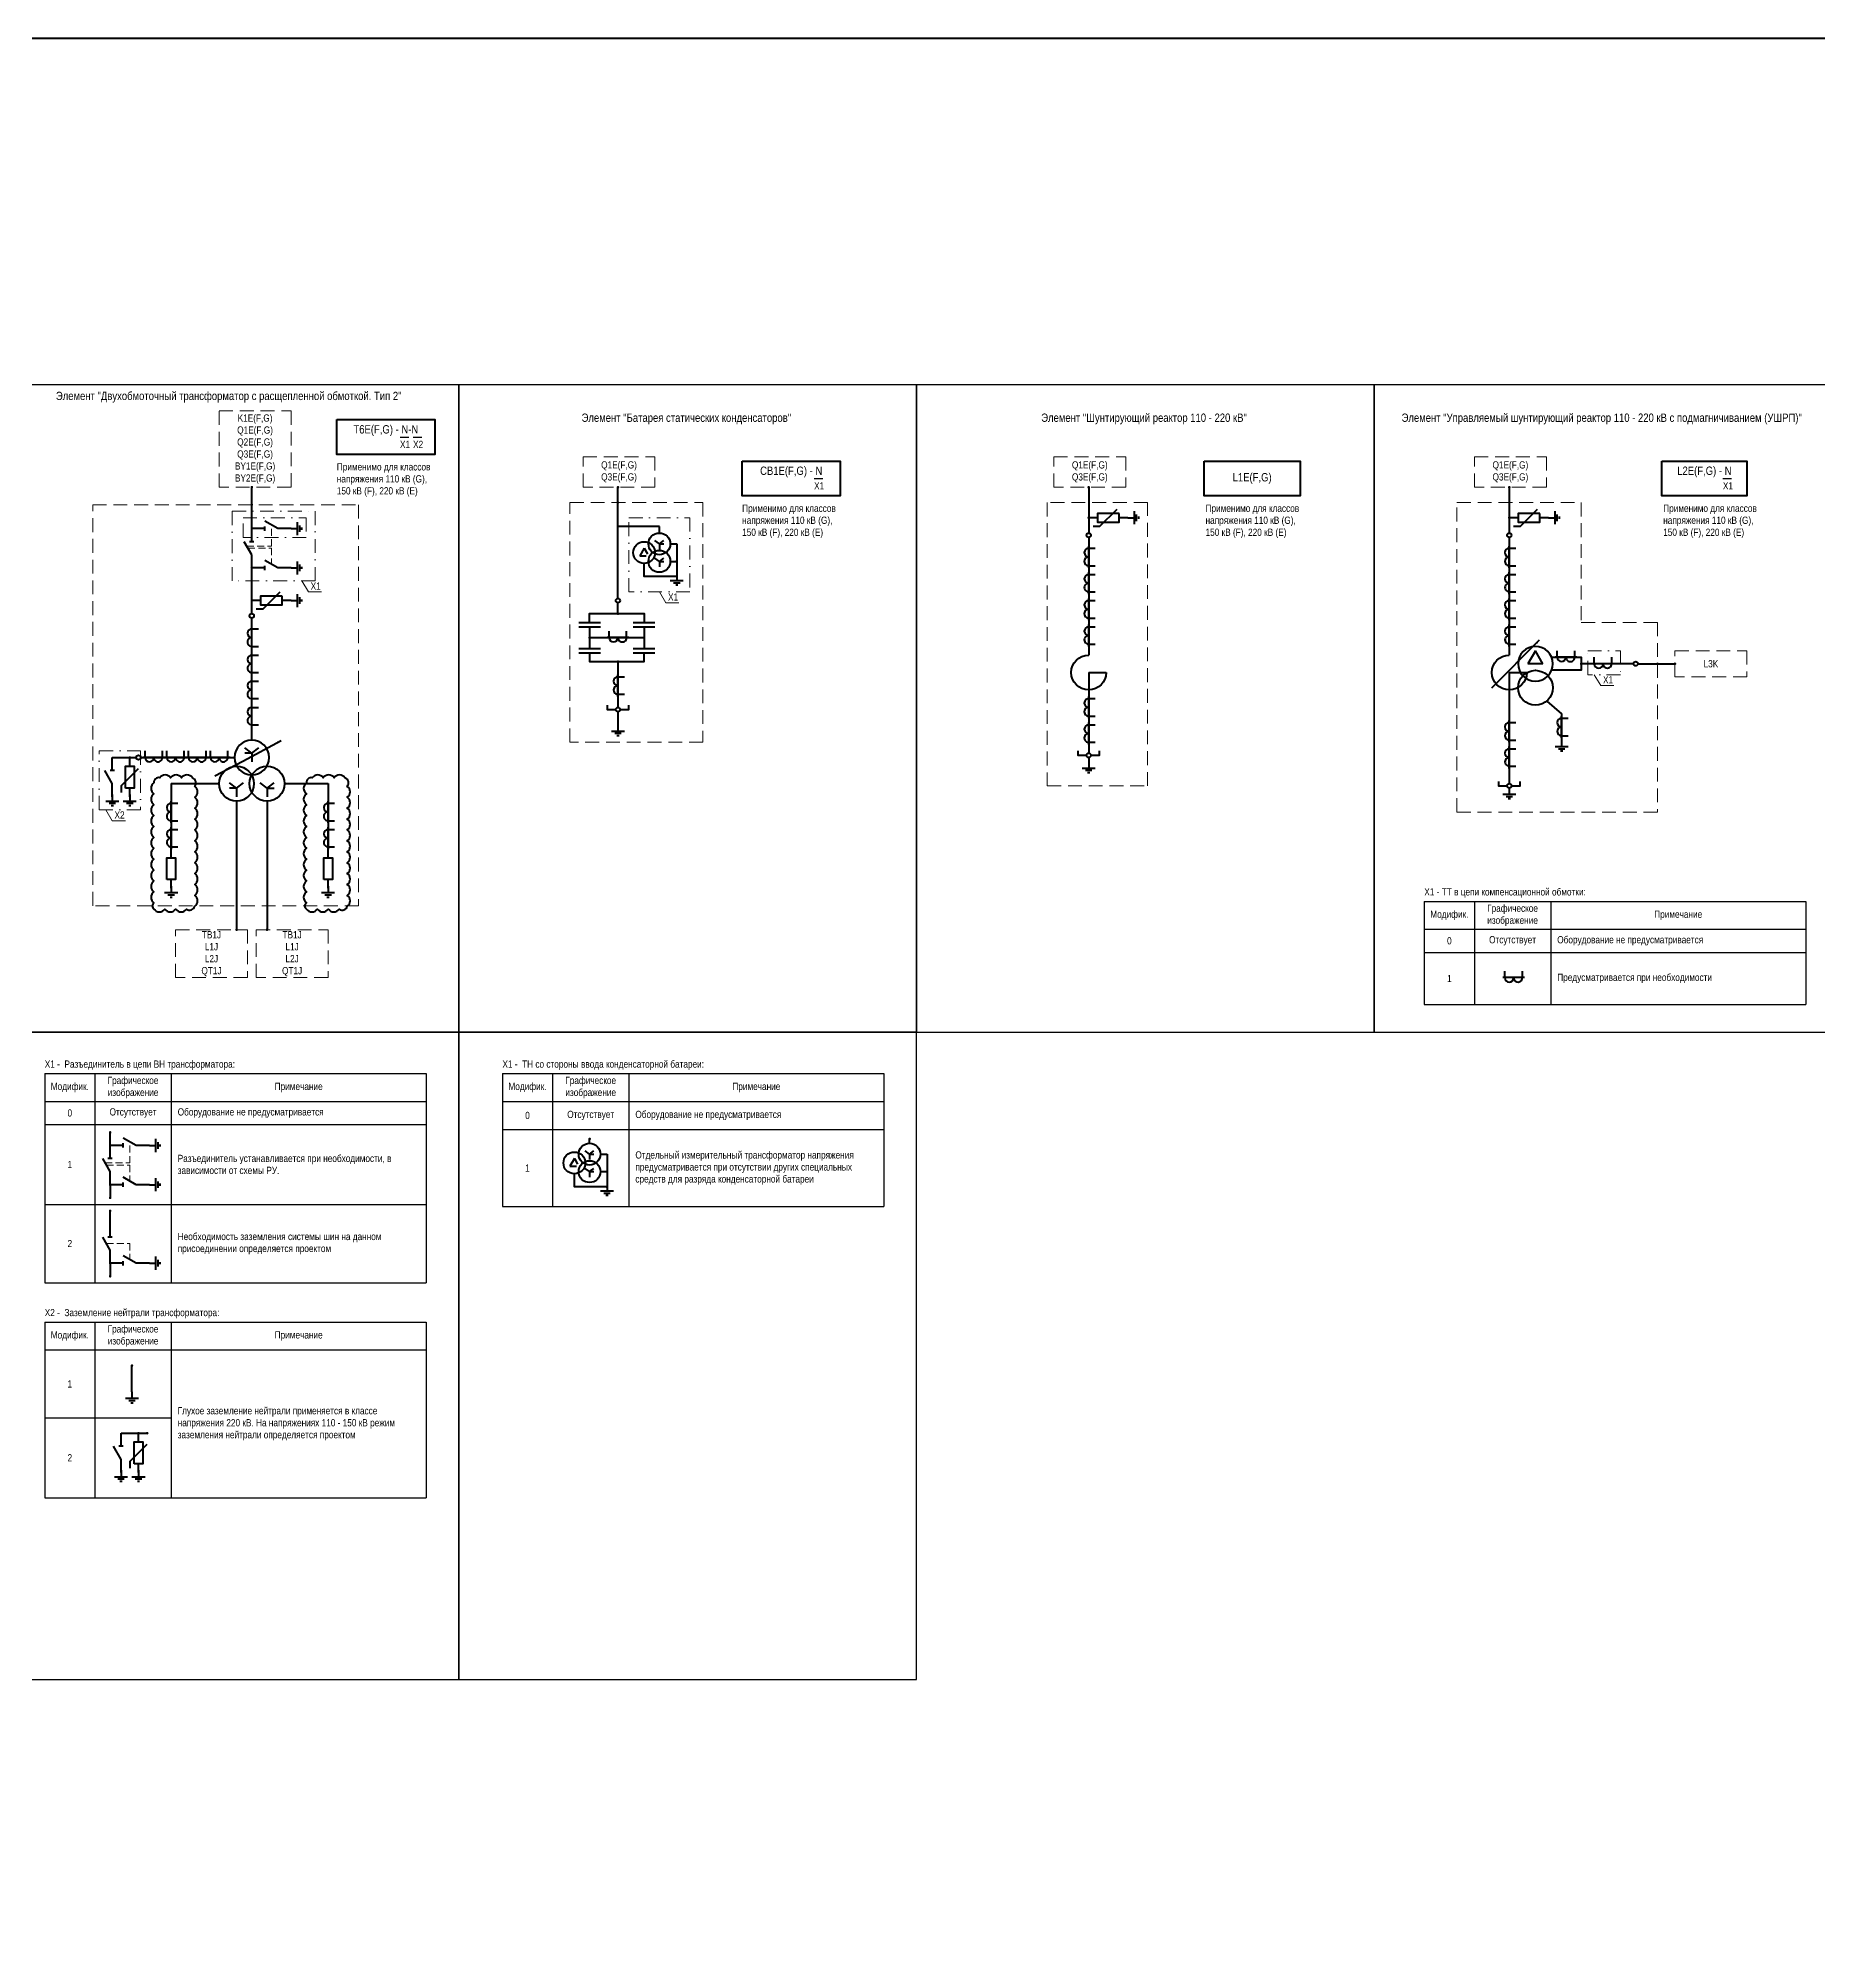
# Model space of a CAD drawing. Header units: millimetres. Extents: x 2565 to 10526, y 3800 to 9503.
# Drawn here: x 8694 to 9511, y 6908 to 7785 of the extents above; entities that cross this region are included whole.
import ezdxf
from ezdxf.enums import TextEntityAlignment as Align

# ---------------------------------------------------------------- set-up
doc = ezdxf.new("R2010")
doc.units = ezdxf.units.MM
doc.linetypes.add('штриховая2', pattern=[9.525, 6.35, -3.175])
doc.linetypes.add('штрихпунктирная2', pattern=[12.7, 6.35, -3.175, 0, -3.175])
for name, color, linetype, lineweight in [('Обводящая', 1, 'штрихпунктирная2', 13), ('Основная', 7, 'Continuous', 30), ('Толстая', 7, 'Continuous', 53), ('Штриховая', 7, 'штриховая2', 20)]:
    doc.layers.add(name, color=color, linetype=linetype, lineweight=lineweight)
doc.layers.add('Облако', color=100, linetype='Continuous', lineweight=60, plot=False)
doc.layers.add('Рамка', color=190, linetype='Continuous', lineweight=25, plot=False)
doc.styles.add('Narrow', font='ARIALN.TTF')
doc.styles.add('Вывод', font='tahoma.ttf', dxfattribs={"height": 2.5})
doc.styles.add('Компонент', font='ARIALN.TTF', dxfattribs={"height": 3.5})
doc.styles.add('Функция', font='ARIALN.TTF', dxfattribs={"height": 2})

# ---------------------------------------------------------------- blocks, each defined once
blk = doc.blocks.new('*U43')
at = {"color": 0, "ltscale": 0.25}
for p, q in [((-4, 0), (-4, 3)), ((4, 0), (4, 3))]:
    blk.add_line(p, q, dxfattribs=at)
at = {"color": 0, "lineweight": 50}
blk.add_line((5, 0), (-5, 0), dxfattribs=at)
at = {"color": 0, "ltscale": 0.25}
for centre, major_axis, start_param, end_param in [((2, 0), (0, -2), 4.712389, 7.853982), ((-2, 0), (2, 0), 3.141593, 6.283185)]:
    blk.add_ellipse(centre, major_axis=major_axis, ratio=1, start_param=start_param, end_param=end_param, dxfattribs=at)
at = {"layer": 'Основная'}
for tag, height, style, p in [('В1', 2.5, 'Вывод', (-6, 5)), ('В2', 2.5, 'Вывод', (6, 5)), ('ОУ', 3.5, 'Компонент', (0, -6))]:
    blk.add_attdef(tag, text='', height=height, dxfattribs=dict(at, style=style)).set_placement(p, align=Align.MIDDLE_CENTER)
blk = doc.blocks.new('*U26')
at = {"color": 0}
for p, q in [((3, 0), (-3, 0)), ((0, 3), (0, 0)), ((1.5, -1), (-1.5, -1)), ((0.5, -2), (-0.5, -2))]:
    blk.add_line(p, q, dxfattribs=at)
blk = doc.blocks.new('*U42')
at = {"color": 0, "lineweight": 50}
blk.add_line((0, -5), (0, 5), dxfattribs=at)
at = {"color": 0, "ltscale": 0.25}
for p, q in [((0, 4), (3, 4)), ((0, -4), (3, -4))]:
    blk.add_line(p, q, dxfattribs=at)
for centre, major_axis, start_param, end_param in [((0, -2), (-2, 0), 4.712389, 7.853982), ((0, 2), (0, -2), 3.141593, 6.283185)]:
    blk.add_ellipse(centre, major_axis=major_axis, ratio=1, start_param=start_param, end_param=end_param, dxfattribs=at)
at = {"layer": 'Основная'}
for tag, height, style, p in [('ОУ', 3.5, 'Компонент', (-6, 0)), ('В1', 2.5, 'Вывод', (5, 6)), ('В2', 2.5, 'Вывод', (5, -6))]:
    blk.add_attdef(tag, text='', height=height, dxfattribs=dict(at, style=style)).set_placement(p, align=Align.MIDDLE_CENTER)
blk = doc.blocks.new('*U44')
at = {"color": 0, "ltscale": 0.35}
for q in [(4, 4), (-7, -4)]:
    blk.add_line((-4, -4), q, dxfattribs=at)
at = {"color": 0}
for p, q in [((9, 0), (5, 0)), ((-5, 0), (-9, 0))]:
    blk.add_line(p, q, dxfattribs=at)
at = {"color": 0, "ltscale": 0.35}
blk.add_lwpolyline([(5, 2), (-5, 2), (-5, -2), (5, -2)], close=True, dxfattribs=at)
at = {"layer": 'Основная'}
for tag, height, style, p in [('ОУ', 3.5, 'Компонент', (0, 6)), ('В1', 2.5, 'Вывод', (-7, -2)), ('F', 2, 'Функция', (-3, -5)), ('В2', 2.5, 'Вывод', (7, -2))]:
    blk.add_attdef(tag, text='', height=height, dxfattribs=dict(at, style=style)).set_placement(p, align=Align.MIDDLE_CENTER)
blk = doc.blocks.new('*U28')
at = {"color": 0}
for p, q in [((-3, 0), (0, 0)), ((0, -3), (0, 3)), ((1, -1.5), (1, 1.5)), ((2, -0.5), (2, 0.5))]:
    blk.add_line(p, q, dxfattribs=at)
blk = doc.blocks.new('*U23')
at = {"ltscale": 0.35}
for q in [(-8, 0), (0, -8)]:
    blk.add_line((0, 0), q, dxfattribs=at)
blk.add_arc((0, 0), 8, 180, 90, dxfattribs=at)
at = {"layer": 'Основная', "style": 'Компонент'}
blk.add_attdef('ОУ', text='', height=3.5, dxfattribs=at).set_placement((-17, 0), align=Align.MIDDLE_CENTER)
blk = doc.blocks.new('*U50')
at = {"color": 0, "ltscale": 0.35}
for p, q in [((0, 2), (-2, -1.5)), ((0, 2), (1.5, -0.5)), ((-2, -1.5), (1, -1.5))]:
    blk.add_line(p, q, dxfattribs=at)
blk.add_circle((0, 0), 5, dxfattribs=at)
at = {"ltscale": 0.35, "style": 'Компонент'}
blk.add_attdef('ОУ', text='', height=3.5, dxfattribs=at).set_placement((0, 8), align=Align.MIDDLE_CENTER)
blk = doc.blocks.new('*U51')
at = {"color": 0, "ltscale": 0.35}
for q in [(-2, 1.5), (2, 1.5), (2, 0), (0, -2.5)]:
    blk.add_line((0, 0), q, dxfattribs=at)
blk.add_circle((0, 0), 5, dxfattribs=at)
at = {"ltscale": 0.35, "style": 'Компонент'}
blk.add_attdef('ОУ', text='', height=3.5, dxfattribs=at).set_placement((0, 8), align=Align.MIDDLE_CENTER)
blk = doc.blocks.new('*U19')
at = {"color": 0, "ltscale": 0.35}
for q in [(-2, 1.5), (2, 1.5), (2, 0), (0, -2.5)]:
    blk.add_line((0, 0), q, dxfattribs=at)
blk.add_circle((0, 0), 5, dxfattribs=at)
at = {"ltscale": 0.35, "style": 'Компонент'}
blk.add_attdef('ОУ', text='', height=3.5, dxfattribs=at).set_placement((0, 8), align=Align.MIDDLE_CENTER)
blk = doc.blocks.new('*T92')
at = {"layer": 'Основная', "color": 0, "linetype": 'ByBlock', "lineweight": -2, "transparency": 16777216}
for p, q in [((0, 0), (175, 0)), ((0, 0), (0, -61)), ((23, 0), (23, -61)), ((58, 0), (58, -61)), ((175, 0), (175, -61)), ((0, -12.79), (175, -12.79)), ((0, -25.68), (175, -25.68)), ((0, -61), (175, -61))]:
    blk.add_line(p, q, dxfattribs=at)
at = {"layer": 'Основная', "color": 0, "transparency": 16777216, "char_height": 3.3, "style": 'Narrow'}
for s, insert, width, attachment_point in [('Модифик.', (11.5, -6.4), 20, 5), ('Графическое изображение', (40.5, -6.4), 32, 5), ('Примечание', (116.5, -6.4), 114, 5), ('0', (11.5, -19.23), 20, 5), ('Отсутствует', (40.5, -19.23), 32, 5), ('Оборудование не предусматривается', (61, -19.23), 111, 4), ('1', (11.5, -43.34), 20, 5), ('Отдельный измерительный трансформатор напряжения предусматривается при отсутствии других специальных средств для разряда конденсаторной батареи', (61, -43.34), 111, 4)]:
    blk.add_mtext(s, dxfattribs=dict(at, insert=insert, width=width, attachment_point=attachment_point))
blk = doc.blocks.new('*U47')
at = {"ltscale": 0.25}
for p, q in [((0, 0), (-20, 0)), ((14.44, 0), (0, 0))]:
    blk.add_line(p, q, dxfattribs=at)
blk.add_lwpolyline([(-18, 0, 1, 0, 0), (-20, 0, 0, 0, 0)], format="xyseb", dxfattribs=at)
at = {"layer": 'Основная', "style": 'Вывод'}
blk.add_attdef('ОС', text='', height=2.5, dxfattribs=at).set_placement((3, 2), align=Align.MIDDLE_CENTER)
blk = doc.blocks.new('*U48')
at = {"ltscale": 0.25}
for q in [(-3.2, 4.4), (3.2, 4.4), (0, -2), (3.21, 2)]:
    blk.add_line((0, 2), q, dxfattribs=at)
blk.add_circle((0, 0), 8, dxfattribs=at)
at = {"layer": 'Основная', "style": 'Компонент'}
blk.add_attdef('ОУ', text='', height=3.5, dxfattribs=at).set_placement((-17, 0), align=Align.MIDDLE_CENTER)
blk = doc.blocks.new('*U96')
at = {"ltscale": 0.25}
for q in [(-3.2, 0.4), (3.2, 0.4), (-3.21, -2), (0, -6)]:
    blk.add_line((0, -2), q, dxfattribs=at)
blk.add_circle((0, 0), 8, dxfattribs=at)
at = {"layer": 'Основная', "style": 'Компонент'}
blk.add_attdef('ОУ', text='', height=3.5, dxfattribs=at).set_placement((17, 0), align=Align.MIDDLE_CENTER)
blk = doc.blocks.new('*U97')
at = {"ltscale": 0.25}
for q in [(-3.2, 0.4), (3.2, 0.4), (0, -6), (3.21, -2)]:
    blk.add_line((0, -2), q, dxfattribs=at)
blk.add_circle((0, 0), 8, dxfattribs=at)
at = {"layer": 'Основная', "style": 'Компонент'}
blk.add_attdef('ОУ', text='', height=3.5, dxfattribs=at).set_placement((17, 0), align=Align.MIDDLE_CENTER)
blk = doc.blocks.new('*U25')
at = {"color": 0}
for p, q in [((-3, 0), (0, 0)), ((0, -3), (0, 3)), ((1, -1.5), (1, 1.5)), ((2, -0.5), (2, 0.5))]:
    blk.add_line(p, q, dxfattribs=at)
blk = doc.blocks.new('*U191')
at = {"color": 0}
blk.add_line((0, 0), (6, 3.43), dxfattribs=at)
blk = doc.blocks.new('*U35')
at = {"color": 0}
blk.add_line((0, -1), (0, 1), dxfattribs=at)
blk = doc.blocks.new('*U33')
at = {"color": 0}
for p, q in [((0, 3), (0, 9)), ((0, -9), (0, -3))]:
    blk.add_line(p, q, dxfattribs=at)
at = {"color": 0, "ltscale": 0.25, "rotation": 89.99999999999999}
for name, p in [('*U191', (0, -3)), ('*U35', (0, 3))]:
    blk.add_blockref(name, p, dxfattribs=at)
at = {"layer": 'Основная'}
for tag, height, style, p in [('ОУ', 3.5, 'Компонент', (-12, 0)), ('В1', 2.5, 'Вывод', (2, 7)), ('В2', 2.5, 'Вывод', (2, -7))]:
    blk.add_attdef(tag, text='', height=height, dxfattribs=dict(at, style=style)).set_placement(p, align=Align.MIDDLE_CENTER)
blk = doc.blocks.new('*U41')
at = {"color": 0}
for p, q in [((-3, 0), (-9, 0)), ((9, 0), (3, 0))]:
    blk.add_line(p, q, dxfattribs=at)
at = {"color": 0, "ltscale": 0.25, "xscale": -1}
for name, p in [('*U191', (3, 0)), ('*U35', (-3, 0))]:
    blk.add_blockref(name, p, dxfattribs=at)
at = {"layer": 'Основная'}
for tag, height, style, p in [('ОУ', 3.5, 'Компонент', (0, 12)), ('В1', 2.5, 'Вывод', (-7, -2)), ('В2', 2.5, 'Вывод', (7, -2))]:
    blk.add_attdef(tag, text='', height=height, dxfattribs=dict(at, style=style)).set_placement(p, align=Align.MIDDLE_CENTER)
blk = doc.blocks.new('*U98')
at = {"color": 0}
for p, q in [((0, 5), (0, 9)), ((0, -9), (0, -5))]:
    blk.add_line(p, q, dxfattribs=at)
at = {"color": 0, "ltscale": 0.35}
blk.add_lwpolyline([(-2, -5), (-2, 5), (2, 5), (2, -5)], close=True, dxfattribs=at)
at = {"layer": 'Основная'}
for tag, height, style, p in [('ОУ', 3.5, 'Компонент', (-6, 0)), ('В1', 2.5, 'Вывод', (2, 7)), ('В2', 2.5, 'Вывод', (2, -7))]:
    blk.add_attdef(tag, text='', height=height, dxfattribs=dict(at, style=style)).set_placement(p, align=Align.MIDDLE_CENTER)
blk = doc.blocks.new('*U31')
at = {"color": 0}
for p, q in [((-3, 0), (3, 0)), ((0, 3), (0, 0)), ((-1.5, -1), (1.5, -1)), ((-0.5, -2), (0.5, -2))]:
    blk.add_line(p, q, dxfattribs=at)
blk = doc.blocks.new('*T104')
at = {"layer": 'Основная', "color": 0, "linetype": 'ByBlock', "lineweight": -2, "transparency": 16777216}
for p, q in [((0, 0), (175, 0)), ((0, 0), (0, -96)), ((23, 0), (23, -96)), ((58, 0), (58, -96)), ((175, 0), (175, -96)), ((0, -12.79), (175, -12.79)), ((0, -23.39), (175, -23.39)), ((0, -60), (175, -60)), ((0, -96), (175, -96))]:
    blk.add_line(p, q, dxfattribs=at)
at = {"layer": 'Основная', "color": 0, "transparency": 16777216, "char_height": 3.3, "style": 'Narrow'}
for s, insert, width, attachment_point in [('Модифик.', (11.5, -6.4), 20, 5), ('Графическое изображение', (40.5, -6.4), 32, 5), ('Примечание', (116.5, -6.4), 114, 5), ('0', (11.5, -18.09), 20, 5), ('Отсутствует', (40.5, -18.09), 32, 5), ('Оборудование не предусматривается', (61, -18.09), 111, 4), ('1', (11.5, -41.7), 20, 5), ('Разъединитель устанавливается при необходимости, в зависимости от схемы РУ.', (61, -41.7), 111, 4), ('2', (11.5, -78), 20, 5), ('Необходимость заземления системы шин на данном присоединении определяется проектом', (61, -78), 111, 4)]:
    blk.add_mtext(s, dxfattribs=dict(at, insert=insert, width=width, attachment_point=attachment_point))
blk = doc.blocks.new('*T105')
at = {"layer": 'Основная', "color": 0, "linetype": 'ByBlock', "lineweight": -2, "transparency": 16777216}
for p, q in [((0, 0), (175, 0)), ((0, 0), (0, -80.61)), ((23, 0), (23, -80.61)), ((58, 0), (58, -80.61)), ((175, 0), (175, -80.61)), ((0, -12.79), (175, -12.79)), ((0, -44), (58, -44)), ((0, -80.61), (175, -80.61))]:
    blk.add_line(p, q, dxfattribs=at)
at = {"layer": 'Основная', "color": 0, "transparency": 16777216, "char_height": 3.3, "style": 'Narrow'}
for s, insert, width, attachment_point in [('Модифик.', (11.5, -6.4), 20, 5), ('Графическое изображение', (40.5, -6.4), 32, 5), ('Примечание', (116.5, -6.4), 114, 5), ('1', (11.5, -28.4), 20, 5), ('Глухое заземление нейтрали применяется в классе напряжения 220 кВ. На напряжениях 110 - 150 кВ режим заземления нейтрали определяется проектом', (61, -46.7), 111, 4), ('2', (11.5, -62.3), 20, 5)]:
    blk.add_mtext(s, dxfattribs=dict(at, insert=insert, width=width, attachment_point=attachment_point))
blk = doc.blocks.new('*U27')
at = {"color": 0}
for p, q in [((-3, 0), (3, 0)), ((0, 3), (0, 0)), ((-1.5, -1), (1.5, -1)), ((-0.5, -2), (0.5, -2))]:
    blk.add_line(p, q, dxfattribs=at)
blk = doc.blocks.new('*U45')
at = {"color": 0}
for p, q in [((0, 5), (0, 9)), ((0, -9), (0, -5))]:
    blk.add_line(p, q, dxfattribs=at)
at = {"color": 0, "ltscale": 0.35}
for q in [(4, 4), (-4, -7)]:
    blk.add_line((-4, -4), q, dxfattribs=at)
blk.add_lwpolyline([(-2, -5), (-2, 5), (2, 5), (2, -5)], close=True, dxfattribs=at)
at = {"layer": 'Основная'}
for tag, height, style, p in [('ОУ', 3.5, 'Компонент', (-6, 0)), ('В1', 2.5, 'Вывод', (2, 7)), ('F', 2, 'Функция', (-3, -5)), ('В2', 2.5, 'Вывод', (2, -7))]:
    blk.add_attdef(tag, text='', height=height, dxfattribs=dict(at, style=style)).set_placement(p, align=Align.MIDDLE_CENTER)
blk = doc.blocks.new('*U107')
at = {"ltscale": 0.35}
for q in [(-8, 0), (0, -8)]:
    blk.add_line((0, 0), q, dxfattribs=at)
blk.add_arc((0, 0), 8, 180, 90, dxfattribs=at)
at = {"layer": 'Основная', "style": 'Компонент'}
blk.add_attdef('ОУ', text='', height=3.5, dxfattribs=at).set_placement((-17, 0), align=Align.MIDDLE_CENTER)
blk = doc.blocks.new('*U158')
at = {"ltscale": 0.25}
for p, q in [((-3.46, 0), (0, 6)), ((-3.46, 0), (3.46, 0)), ((0, 6), (3.46, 0))]:
    blk.add_line(p, q, dxfattribs=at)
blk.add_circle((0, 0), 8, dxfattribs=at)
at = {"layer": 'Основная', "style": 'Компонент'}
blk.add_attdef('ОУ', text='', height=3.5, dxfattribs=at).set_placement((-17, 0), align=Align.MIDDLE_CENTER)
blk = doc.blocks.new('*T169')
at = {"layer": 'Основная', "color": 0, "linetype": 'ByBlock', "lineweight": -2, "transparency": 16777216}
for p, q in [((0, 0), (175, 0)), ((0, 0), (0, -47.37)), ((23, 0), (23, -47.37)), ((58, 0), (58, -47.37)), ((175, 0), (175, -47.37)), ((0, -12.79), (175, -12.79)), ((0, -23.39), (175, -23.39)), ((0, -47.37), (175, -47.37))]:
    blk.add_line(p, q, dxfattribs=at)
at = {"layer": 'Основная', "color": 0, "transparency": 16777216, "char_height": 3.3, "style": 'Narrow'}
for s, insert, width, attachment_point in [('Модифик.', (11.5, -6.4), 20, 5), ('Графическое изображение', (40.5, -6.4), 32, 5), ('Примечание', (116.5, -6.4), 114, 5), ('0', (11.5, -18.09), 20, 5), ('Отсутствует', (40.5, -18.09), 32, 5), ('Оборудование не предусматривается', (61, -18.09), 111, 4), ('1', (11.5, -35.38), 20, 5), ('Предусматривается при необходимости', (61, -35.38), 111, 4)]:
    blk.add_mtext(s, dxfattribs=dict(at, insert=insert, width=width, attachment_point=attachment_point))

msp = doc.modelspace()

# ---------------------------------------------------------------- linework, layer by layer
at = {"layer": 'Обводящая', "linetype": 'штрихпунктирная2'}
for points in [[(8783, 7568), (8821, 7568), (8821, 7536), (8783, 7536)], [(8788, 7565), (8817, 7565), (8817, 7556), (8788, 7556)]]:
    msp.add_lwpolyline(points, close=True, dxfattribs=at)
at = {"layer": 'Обводящая'}
for points in [[(8965, 7565), (8993, 7565), (8993, 7531), (8965, 7531)], [(9405, 7504), (9420, 7504), (9420, 7493), (9405, 7493)], [(8722, 7458), (8741, 7458), (8741, 7431), (8722, 7431)]]:
    msp.add_lwpolyline(points, close=True, dxfattribs=at)
for points in [[(8815, 7536), (8818, 7531), (8824, 7531)], [(8979, 7531), (8982, 7526), (8988, 7526)], [(9408, 7493), (9411, 7488), (9417, 7488)], [(8725, 7431), (8728, 7426), (8734, 7426)]]:
    msp.add_lwpolyline(points, dxfattribs=at)
at = {"layer": 'Облако', "lineweight": 40}
for points in [[(8747.09, 7385.45, 0.520567), (8752.09, 7385.45, 0.520567), (8757.09, 7385.45, 0.520567), (8762.09, 7385.45, 0.520567), (8765.8, 7386.75, 0.520567), (8765.8, 7391.75, 0.520567), (8765.8, 7396.75, 0.520567), (8765.8, 7401.75, 0.520567), (8765.8, 7406.75, 0.520567), (8765.8, 7411.75, 0.520567), (8765.8, 7416.75, 0.520567), (8765.8, 7421.75, 0.520567), (8765.8, 7426.75, 0.520567), (8765.8, 7431.75, 0.520567), (8765.8, 7436.75, 0.520567), (8765.8, 7441.75, 0.520567), (8764.75, 7445.7, 0.520567), (8759.75, 7445.7, 0.520567), (8754.75, 7445.7, 0.520567), (8749.75, 7445.7, 0.520567), (8747.09, 7443.36, 0.520567), (8747.09, 7438.36, 0.520567), (8747.09, 7433.36, 0.520567), (8747.09, 7428.36, 0.520567), (8747.09, 7423.36, 0.520567), (8747.09, 7418.36, 0.520567), (8747.09, 7413.36, 0.520567), (8747.09, 7408.36, 0.520567), (8747.09, 7403.36, 0.520567), (8747.09, 7398.36, 0.520567), (8747.09, 7393.36, 0.520567), (8747.09, 7388.36, 0.520567)], [(8817.09, 7385.45, 0.520567), (8822.09, 7385.45, 0.520567), (8827.09, 7385.45, 0.520567), (8832.09, 7385.45, 0.520567), (8835.8, 7386.75, 0.520567), (8835.8, 7391.75, 0.520567), (8835.8, 7396.75, 0.520567), (8835.8, 7401.75, 0.520567), (8835.8, 7406.75, 0.520567), (8835.8, 7411.75, 0.520567), (8835.8, 7416.75, 0.520567), (8835.8, 7421.75, 0.520567), (8835.8, 7426.75, 0.520567), (8835.8, 7431.75, 0.520567), (8835.8, 7436.75, 0.520567), (8835.8, 7441.75, 0.520567), (8834.75, 7445.7, 0.520567), (8829.75, 7445.7, 0.520567), (8824.75, 7445.7, 0.520567), (8819.75, 7445.7, 0.520567), (8817.09, 7443.36, 0.520567), (8817.09, 7438.36, 0.520567), (8817.09, 7433.36, 0.520567), (8817.09, 7428.36, 0.520567), (8817.09, 7423.36, 0.520567), (8817.09, 7418.36, 0.520567), (8817.09, 7413.36, 0.520567), (8817.09, 7408.36, 0.520567), (8817.09, 7403.36, 0.520567), (8817.09, 7398.36, 0.520567), (8817.09, 7393.36, 0.520567), (8817.09, 7388.36, 0.520567)]]:
    msp.add_lwpolyline(points, format="xyb", close=True, dxfattribs=at)
at = {"layer": 'Основная', "color": 5, "lineweight": 70}
msp.add_lwpolyline([(4029, 7785), (10150, 7785), (10150, 6031), (4029, 6031)], close=True, dxfattribs=at)
at = {"layer": 'Основная'}
for points in [[(8860, 7602), (8864, 7602)], [(8866, 7602), (8870, 7602)], [(9050, 7583), (9054, 7583)], [(9467, 7583), (9471, 7583)]]:
    msp.add_lwpolyline(points, dxfattribs=at)
at = {"layer": 'Основная', "lineweight": 40}
for points in [[(8755, 7443), (8755, 7413)], [(8827, 7443), (8827, 7413)]]:
    msp.add_lwpolyline(points, dxfattribs=at)
at = {"layer": 'Рамка'}
for points in [[(8677, 7329), (8887, 7329), (8887, 7626), (8677, 7626)], [(8887, 7329), (9097, 7329), (9097, 7626), (8887, 7626)], [(9097, 7329), (9307, 7329), (9307, 7626), (9097, 7626)], [(9307, 7329), (9517, 7329), (9517, 7626), (9307, 7626)], [(8677, 7032), (8887, 7032), (8887, 7329), (8677, 7329)], [(8887, 7032), (9097, 7032), (9097, 7329), (8887, 7329)]]:
    msp.add_lwpolyline(points, close=True, dxfattribs=at)
at = {"layer": 'Толстая'}
for points in [[(8831, 7610), (8876, 7610), (8876, 7594), (8831, 7594)], [(9017, 7591), (9062, 7591), (9062, 7575), (9017, 7575)], [(9229, 7591), (9273, 7591), (9273, 7575), (9229, 7575)], [(9439, 7591), (9478, 7591), (9478, 7575), (9439, 7575)]]:
    msp.add_lwpolyline(points, close=True, dxfattribs=at)
at = {"layer": 'Толстая', "ltscale": 0.25, "const_width": 0.6}
for points in [[(8791.7, 7579, 1), (8792.3, 7579, 1)], [(8959.7, 7579, 1), (8960.3, 7579, 1)], [(9175.7, 7579, 1), (9176.3, 7579, 1)], [(9368.7, 7579, 1), (9369.3, 7579, 1)], [(8791.7, 7571, 1), (8792.3, 7571, 1)], [(8959.7, 7572, 1), (8960.3, 7572, 1)], [(9368.7, 7572, 1), (9369.3, 7572, 1)], [(8791.7, 7560, 1), (8792.3, 7560, 1)], [(8959.7, 7561, 1), (8960.3, 7561, 1)], [(9175.7, 7565, 1), (9176.3, 7565, 1)], [(9368.7, 7565, 1), (9369.3, 7565, 1)], [(8791.7, 7542, 1), (8792.3, 7542, 1)], [(8986.7, 7545, 1), (8987.3, 7545, 1)], [(8986.7, 7538, 1), (8987.3, 7538, 1)], [(8791.7, 7527, 1), (8792.3, 7527, 1)], [(8959.7, 7521, 1), (8960.3, 7521, 1)], [(8946.7, 7510, 1), (8947.3, 7510, 1)], [(8971.7, 7510, 1), (8972.3, 7510, 1)], [(8959.7, 7499, 1), (8960.3, 7499, 1)], [(9401.7, 7498, 1), (9402.3, 7498, 1)], [(9436.7, 7498, 1), (9437.3, 7498, 1)], [(9444.7, 7498, 1), (9445.3, 7498, 1)], [(8735.7, 7455, 1), (8736.3, 7455, 1)], [(8784.7, 7376, 1), (8785.3, 7376, 1)], [(8798.7, 7376, 1), (8799.3, 7376, 1)], [(8726.7, 7283, 1), (8727.3, 7283, 1)], [(8946.7, 7280, 1), (8947.3, 7280, 1)], [(8726.7, 7277, 1), (8727.3, 7277, 1)], [(8954.7, 7265, 1), (8955.3, 7265, 1)], [(8726.7, 7259, 1), (8727.3, 7259, 1)], [(8726.7, 7253, 1), (8727.3, 7253, 1)], [(8954.7, 7258, 1), (8955.3, 7258, 1)], [(8726.7, 7247, 1), (8727.3, 7247, 1)], [(8726.7, 7223, 1), (8727.3, 7223, 1)], [(8726.7, 7217, 1), (8727.3, 7217, 1)], [(8736.7, 7176, 1), (8737.3, 7176, 1)], [(8739.7, 7145, 1), (8740.3, 7145, 1)], [(8743.7, 7145, 1), (8744.3, 7145, 1)]]:
    msp.add_lwpolyline(points, format="xyb", close=True, dxfattribs=at)
at = {"layer": 'Толстая'}
for points in [[(8792, 7560), (8792, 7579)], [(8960, 7529), (8960, 7579)], [(9176, 7579), (9176, 7558)], [(9369, 7579), (9369, 7558)], [(8979, 7561), (8960, 7561)], [(8979, 7558), (8979, 7561)], [(8987, 7553), (8987, 7538)], [(9176, 7556), (9176, 7502)], [(9369, 7556), (9369, 7502)], [(8987, 7538), (8972, 7538), (8972, 7544)], [(8792, 7521), (8792, 7542)], [(8960, 7528), (8960, 7529)], [(8960, 7521), (8960, 7526)], [(8792, 7463), (8792, 7519)], [(8942, 7517), (8952, 7517)], [(8947, 7517), (8947, 7521), (8972, 7521), (8972, 7517)], [(8967, 7517), (8977, 7517)], [(8942, 7515), (8952, 7515)], [(8947, 7515), (8947, 7505)], [(8947, 7510), (8972, 7510)], [(8967, 7515), (8977, 7515)], [(8972, 7515), (8972, 7505)], [(9361, 7487), (9382.93, 7508.93)], [(8942, 7505), (8952, 7505)], [(8942, 7503), (8952, 7503)], [(8947, 7503), (8947, 7499), (8972, 7499), (8972, 7503)], [(8960, 7499), (8960, 7478)], [(8967, 7505), (8977, 7505)], [(8967, 7503), (8977, 7503)], [(9388.42, 7501), (9402, 7501), (9402, 7495), (9388.42, 7495)], [(9426, 7498), (9402, 7498)], [(9428, 7498), (9445, 7498), (9445, 7498)], [(9176, 7486), (9176, 7457)], [(9369, 7486), (9369, 7443)], [(9386.15, 7480.87), (9393, 7475), (9393, 7460)], [(8955, 7479), (8955, 7477), (8959, 7477)], [(8960, 7476), (8960, 7470)], [(8961, 7477), (8965, 7477), (8965, 7479)], [(8728, 7455), (8739, 7455)], [(8741, 7455), (8784, 7455)], [(9171, 7458), (9171, 7456), (9175, 7456)], [(9176, 7455), (9176, 7453)], [(9177, 7456), (9181, 7456), (9181, 7458)], [(8755, 7443), (8777, 7443)], [(8807, 7443), (8827, 7443)], [(9364, 7444), (9364, 7442), (9368, 7442)], [(9370, 7442), (9374, 7442), (9374, 7444)], [(8785, 7435), (8785, 7376)], [(8799, 7435), (8799, 7376)], [(8727, 7277), (8727, 7283)], [(8947, 7278), (8947, 7280)], [(8955, 7273), (8955, 7258)], [(8955, 7258), (8940, 7258), (8940, 7264)], [(8727, 7259), (8727, 7253)], [(8727, 7241), (8727, 7247)], [(8727, 7223), (8727, 7217)], [(8737, 7164), (8737, 7176)], [(8732, 7145), (8744, 7145)]]:
    msp.add_lwpolyline(points, dxfattribs=at)
at = {"layer": 'Толстая', "ltscale": 100}
for points in [[(8984, 7553), (8987, 7553)], [(8984, 7545), (8987, 7545)], [(8952, 7273), (8955, 7273)], [(8952, 7265), (8955, 7265)]]:
    msp.add_lwpolyline(points, dxfattribs=at)
at = {"layer": 'Толстая'}
msp.add_lwpolyline([(9382.93, 7508.93, 0, 1, 0), (9381.51, 7507.51, 0, 0, 0)], format="xyseb", dxfattribs=at)
for centre, radius in [((9176, 7557), 1), ((9369, 7557), 1), ((8960, 7527), 1), ((8792, 7520), 1), ((9427, 7498), 1), ((9381, 7487), 8), ((8960, 7477), 1), ((8740, 7455), 1), ((9176, 7456), 1), ((9369, 7442), 1)]:
    msp.add_circle(centre, radius, dxfattribs=at)
at = {"layer": 'Штриховая', "linetype": 'штриховая2'}
for points in [[(8777, 7614), (8810, 7614), (8810, 7579), (8777, 7579)], [(8944, 7593), (8977, 7593), (8977, 7579), (8944, 7579)], [(9160, 7593), (9193, 7593), (9193, 7579), (9160, 7579)], [(9353, 7593), (9386, 7593), (9386, 7579), (9353, 7579)], [(9445, 7504), (9478, 7504), (9478, 7492), (9445, 7492)], [(8757, 7376), (8790, 7376), (8790, 7354), (8757, 7354)], [(8794, 7376), (8827, 7376), (8827, 7354), (8794, 7354)]]:
    msp.add_lwpolyline(points, close=True, dxfattribs=at)
at = {"layer": 'Штриховая'}
for points in [[(8719, 7571), (8841, 7571), (8841, 7387), (8719, 7387)], [(8938, 7572), (8999, 7572), (8999, 7462), (8938, 7462)], [(9203, 7572), (9157, 7572), (9157, 7442), (9203, 7442)]]:
    msp.add_lwpolyline(points, close=True, dxfattribs=at)
msp.add_lwpolyline([(9345, 7572), (9402, 7572), (9402, 7517), (9437, 7517), (9437, 7430), (9345, 7430), (9345, 7572)], dxfattribs=at)
at = {"layer": 'Штриховая', "ltscale": 0.5}
for points in [[(8789.71, 7552), (8801, 7552), (8801, 7561.71)], [(8790.29, 7551), (8801, 7551), (8801, 7543.71)], [(8724.71, 7269), (8736, 7269), (8736, 7278.71)], [(8725.29, 7268), (8736, 7268), (8736, 7260.71)], [(8725.29, 7232), (8736, 7232), (8736, 7224.71)]]:
    msp.add_lwpolyline(points, dxfattribs=at)

# ---------------------------------------------------------------- block references
for name, p in [('*T169', (9330, 7389)), ('*T104', (8697, 7310)), ('*T92', (8907, 7310)), ('*T105', (8697, 7196))]:
    msp.add_blockref(name, p)
at = {"layer": 'Толстая', "ltscale": 0.35}
for name, p in [('*U44', (9185, 7565)), ('*U44', (9378, 7565)), ('*U50', (8972, 7549)), ('*U19', (8979, 7553)), ('*U51', (8979, 7545)), ('*U44', (8801, 7527)), ('*U45', (8736, 7446)), ('*U96', (8785, 7443)), ('*U97', (8799, 7443)), ('*U98', (8755, 7404)), ('*U98', (8827, 7404)), ('*U50', (8940, 7269)), ('*U19', (8947, 7273)), ('*U51', (8947, 7265)), ('*U45', (8740, 7136))]:
    msp.add_blockref(name, p, dxfattribs=at)
at = {"layer": 'Толстая', "ltscale": 0.25}
for name, p in [('*U33', (8792, 7551)), ('*U41', (8801, 7560)), ('*U25', (8813, 7560)), ('*U28', (9197, 7565)), ('*U28', (9390, 7565)), ('*U42', (9176, 7547)), ('*U42', (9369, 7547)), ('*U41', (8801, 7542)), ('*U25', (8813, 7542)), ('*U26', (8987, 7536)), ('*U42', (9176, 7535)), ('*U42', (9369, 7535)), ('*U28', (8813, 7527)), ('*U42', (9176, 7523)), ('*U42', (9369, 7523)), ('*U42', (9176, 7511)), ('*U42', (9369, 7511)), ('*U42', (8792, 7510)), ('*U43', (8960, 7510)), ('*U42', (8792, 7498)), ('*U43', (9395, 7501)), ('*U43', (9412, 7498)), ('*U42', (8792, 7486)), ('*U42', (8960, 7488)), ('*U42', (9176, 7478)), ('*U42', (8792, 7474)), ('*U42', (9393, 7469)), ('*U26', (8960, 7467)), ('*U42', (9176, 7466)), ('*U42', (9369, 7467)), ('*U33', (8728, 7446)), ('*U43', (8747, 7455)), ('*U43', (8757, 7455)), ('*U43', (8767, 7455)), ('*U43', (8777, 7455)), ('*U42', (9369, 7455)), ('*U27', (9393, 7460)), ('*U26', (9176, 7450)), ('*U27', (8728, 7435)), ('*U31', (8736, 7435)), ('*U26', (9369, 7438)), ('*U42', (8755, 7430)), ('*U42', (8827, 7430)), ('*U42', (8755, 7418)), ('*U42', (8827, 7418)), ('*U31', (8755, 7393)), ('*U31', (8827, 7393)), ('*U43', (9371, 7354)), ('*U41', (8736, 7277)), ('*U25', (8748, 7277)), ('*U33', (8727, 7268)), ('*U41', (8736, 7259)), ('*U25', (8748, 7259)), ('*U26', (8955, 7256)), ('*U33', (8727, 7232)), ('*U41', (8736, 7223)), ('*U25', (8748, 7223)), ('*U27', (8737, 7161)), ('*U33', (8732, 7136)), ('*U27', (8732, 7125)), ('*U31', (8740, 7125))]:
    msp.add_blockref(name, p, dxfattribs=at)
at = {"layer": 'Толстая', "ltscale": 0.35, "xscale": -1}
for name, p in [('*U23', (9176, 7494)), ('*U107', (9369, 7494)), ('*U158', (9381, 7498)), ('*U48', (8792, 7455))]:
    msp.add_blockref(name, p, dxfattribs=at)
at = {"layer": 'Толстая', "ltscale": 0.25, "rotation": 208.1452236498778}
msp.add_blockref('*U47', (8787.83, 7453.39), dxfattribs=at)

# ---------------------------------------------------------------- texts
at = {"layer": 'Основная', "style": 'Narrow'}
for s, p in [('Элемент "Двухобмоточный трансформатор с расщепленной обмоткой. Тип 2" ', (8782, 7619)), ('Элемент "Батарея статических конденсаторов" ', (8992, 7609)), ('Элемент "Шунтирующий реактор 110 - 220 кВ" ', (9202, 7609)), ('Элемент "Управляемый шунтирующий реактор 110 - 220 кВ с подмагничиванием (УШРП)" ', (9412, 7609))]:
    msp.add_text(s, height=3.8, dxfattribs=at).set_placement(p, align=Align.CENTER)
for s, p in [('X1', (8860, 7597)), ('X2', (8866, 7597)), ('X1', (9050, 7578)), ('X1', (9467, 7578)), ('X1', (8819, 7532)), ('X1', (8983, 7527)), ('X1', (9412, 7489)), ('X2', (8729, 7427))]:
    msp.add_text(s, height=3.3, dxfattribs=at).set_placement(p)
for s, insert, char_height, width, attachment_point in [('K1E(F,G)\\PQ1E(F,G)\\PQ2E(F,G)\\PQ3E(F,G)\\PBY1E(F,G)\\PBY2E(F,G)', (8793.5, 7596.5), 3.3, 33, 5), ('\\pi-11.4,l11.4,t11.4;T6E(F,G) - N-N', (8853.5, 7605), 3.8, 45, 5), ('Применимо для классов напряжения 110 кВ (G), 150 кВ (F), 220 кВ (E)', (8831, 7590), 3.3, 47, 1), ('Q1E(F,G)\\PQ3E(F,G)', (8960.5, 7586), 3.3, 33, 5), ('\\pi-11.4,l11.4,t11.4;CB1E(F,G) - N', (9039.5, 7586), 3.8, 45, 5), ('Q1E(F,G)\\PQ3E(F,G)', (9176.5, 7586), 3.3, 33, 5), ('Q1E(F,G)\\PQ3E(F,G)', (9369.5, 7586), 3.3, 33, 5), ('\\pi-11.4,l11.4,t11.4;L2E(F,G) - N', (9458.5, 7586), 3.8, 39, 5), ('\\pi-11.4,l11.4,t11.4;L1E(F,G)', (9251, 7583), 3.8, 44, 5), ('Применимо для классов напряжения 110 кВ (G), 150 кВ (F), 220 кВ (E)', (9017, 7571), 3.3, 47, 1), ('Применимо для классов напряжения 110 кВ (G), 150 кВ (F), 220 кВ (E)', (9229.62, 7571), 3.3, 47, 1), ('Применимо для классов напряжения 110 кВ (G), 150 кВ (F), 220 кВ (E)', (9439.62, 7571), 3.3, 47, 1), ('\\pi-9.9,l9.9,t9.9;X1 - ТТ в цепи компенсационной обмотки:', (9330, 7395), 3.3, 166, 1), ('\\pi-9.9,l9.9,t9.9;X1 -  Разъединитель в цепи ВН трансформатора:', (8697, 7316), 3.3, 120, 1), ('\\pi-9.9,l9.9,t9.9;X1 -  ТН со стороны ввода конденсаторной батареи:', (8907, 7316), 3.3, 120, 1), ('\\pi-9.9,l9.9,t9.9;X2 -  Заземление нейтрали трансформатора:', (8697, 7202), 3.3, 120, 1)]:
    msp.add_mtext(s, dxfattribs=dict(at, insert=insert, char_height=char_height, width=width, attachment_point=attachment_point))
at = {"layer": 'Основная', "color": 2, "insert": (9461.5, 7498), "char_height": 3.3, "width": 33, "attachment_point": 5, "style": 'Narrow'}
msp.add_mtext('{\\C256;L3K}', dxfattribs=at)
at = {"layer": 'Основная', "color": 3, "char_height": 3.3, "width": 33, "attachment_point": 5, "style": 'Narrow'}
for insert in [(8773.5, 7365), (8810.5, 7365)]:
    msp.add_mtext('\\pi-9.9,l9.9,t9.9;{\\C256;TB1J\\PL1J\\PL2J\\PQT1J}', dxfattribs=dict(at, insert=insert))

doc.saveas('drawing.dxf')
